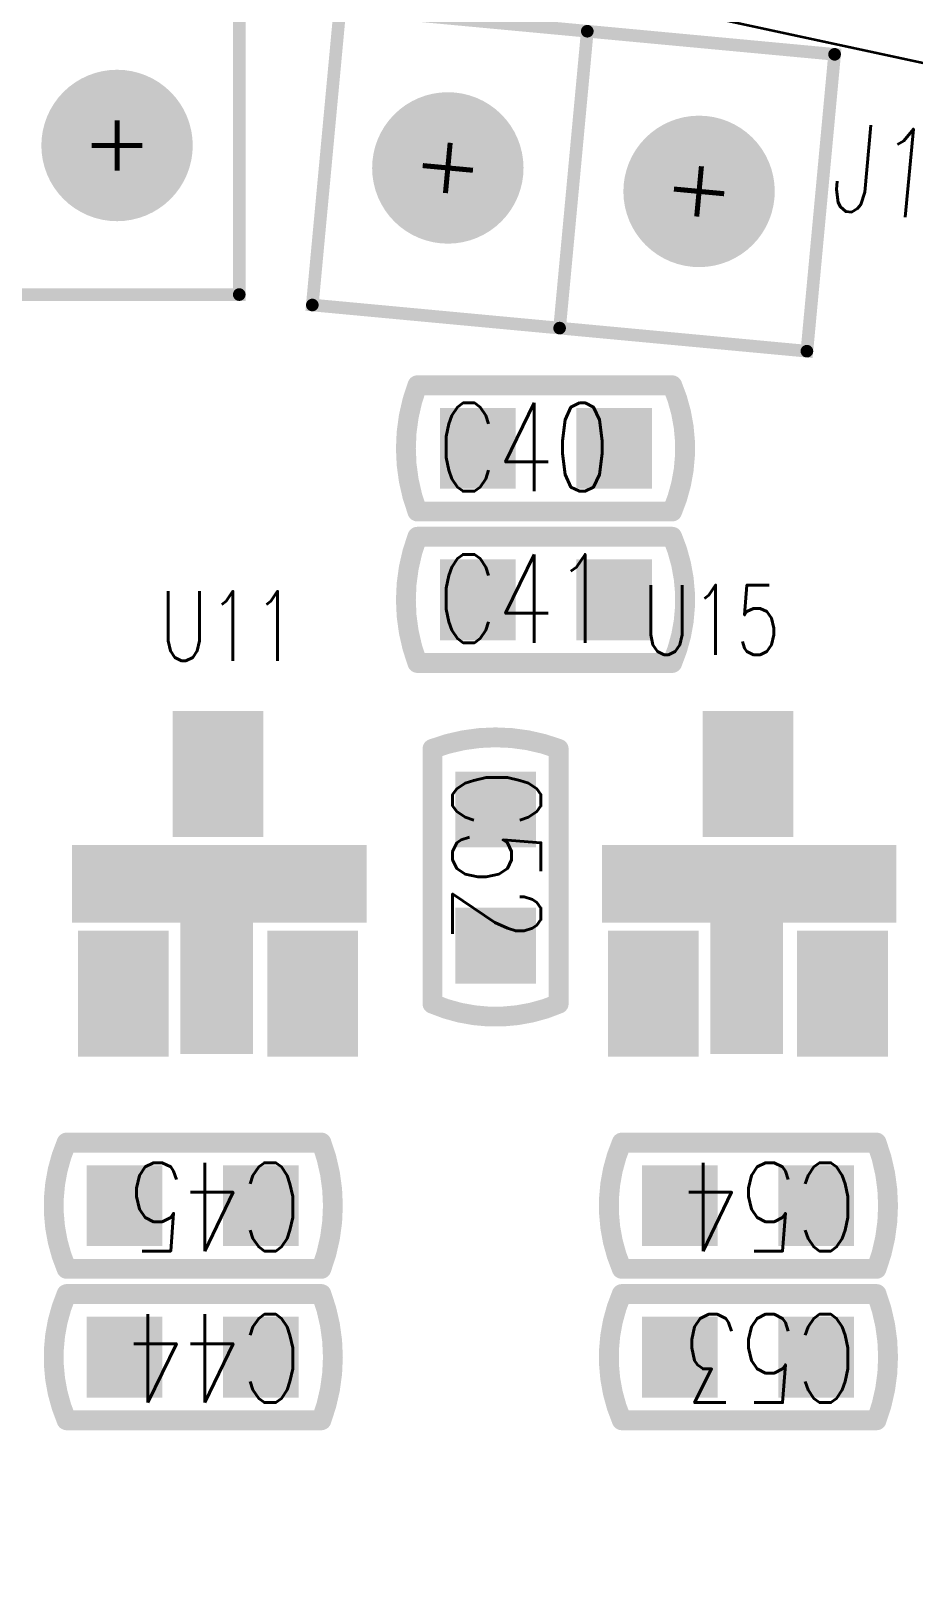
# Model space of a CAD drawing. Extents: x -79 to 36, y -58 to 47.
# Drawn here: x -0.1 to 8.78, y 18.99 to 34.68 of the extents above; entities that cross this region are included whole.
import ezdxf

# ---------------------------------------------------------------- set-up
doc = ezdxf.new("R2010")
doc.units = 0
doc.header["$MEASUREMENT"] = 0
doc.layers.get('0').update_dxf_attribs({"linetype": 'CONTINUOUS'})
for name, color, linetype in [('BOARD_OUTLINE_00', 254, 'CONTINUOUS'), ('DRIL_NPLTE_THRU_01', 5, 'CONTINUOUS'), ('DRIL_PLTE_THRU_01', 5, 'CONTINUOUS'), ('DRIL_SYMBOL', 254, 'CONTINUOUS'), ('PADS_INNER', 186, 'CONTINUOUS'), ('PADS_TOP', 186, 'CONTINUOUS'), ('PART_NAME_01', 254, 'CONTINUOUS'), ('PART_NAME_26', 2, 'CONTINUOUS'), ('PART_TOP_2DLINE_00', 254, 'CONTINUOUS'), ('PART_TOP_2DLINE_01', 254, 'CONTINUOUS'), ('PART_TOP_2DLINE_20', 6, 'CONTINUOUS'), ('PART_TOP_2DLINE_26', 2, 'CONTINUOUS'), ('PART_TOP_TEXT_20', 6, 'CONTINUOUS')]:
    doc.layers.add(name, color=color, linetype=linetype)
doc.styles.add('W0$0254', font='simplex', dxfattribs={"width": 0.75})
doc.styles.add('W0$1', font='simplex', dxfattribs={"width": 0.75})
doc.styles.add('W0$127', font='simplex', dxfattribs={"width": 0.75})

# ---------------------------------------------------------------- blocks, each defined once
blk = doc.blocks.new('BOARD_354')
at = {"layer": 'BOARD_OUTLINE_00', "const_width": 0.0254}
blk.add_lwpolyline([(0, 0, -0.345792), (0.091, -1.356), (-7.655, -12.712, -0.342864), (-8.94, -13.126), (-17.417, -10.04, 0.397948), (3.974, -53.9), (7.976, -41.585, -0.500217), (9.642, -41.016), (22.929, -50.08, -0.202089), (23.393, -50.797), (24.189, -55.314, 0.397948), (51.476, -14.856), (46.682, -15.877, -0.204816), (45.833, -15.71), (32.713, -6.76, -0.496948), (32.626, -5.009), (42.594, 3.355, 0.397948), (-6.086, 6.759)], format="xyb", close=True, dxfattribs=at)
blk = doc.blocks.new('SMOOTH_0$0254')
at = {"const_width": 0.0127}
blk.add_lwpolyline([(-0.00635, 0, 1), (0.00635, 0, 1)], format="xyb", close=True, dxfattribs=at)
blk = doc.blocks.new('SMOOTH_0$1524')
at = {"const_width": 0.0762}
blk.add_lwpolyline([(-0.0381, 0, 1), (0.0381, 0, 1)], format="xyb", close=True, dxfattribs=at)
blk = doc.blocks.new('PART_BODY_TOP_3')
at = {"layer": 'PART_TOP_2DLINE_20'}
for points, const_width in [([(-3.43, 3.186), (-3.77, 3.886), (-4, 3.776), (-3.75, 3.176)], 0.152), ([(3.45, 3.186), (3.76, 3.866), (4, 3.786), (3.75, 3.186)], 0.152), ([(0, 3.136), (0, -2.934)], 0.0254), ([(5.29, 1.136), (-5.29, 1.136)], 0.0254)]:
    blk.add_lwpolyline(points, dxfattribs=dict(at, const_width=const_width))
at = {"layer": 'PART_TOP_2DLINE_20', "const_width": 0.0254}
blk.add_lwpolyline([(2.8, 3.386, 0.414214), (3, 3.186), (3.8, 3.186), (3.8, -2.014), (-3.8, -2.014), (-3.8, 3.186), (-3, 3.186, 0.414214), (-2.8, 3.386), (-2.8, 3.576, -0.29479), (-2.6, 3.886), (2.6, 3.886, -0.293842), (2.8, 3.576)], format="xyb", close=True, dxfattribs=at)
at = {"layer": 'PART_TOP_2DLINE_26', "const_width": 0.152}
for points in [[(-2.86, -2.234), (-4, -2.234), (-4, -0.134)], [(2.91, -2.244), (4.05, -2.244), (4.05, -0.134)]]:
    blk.add_lwpolyline(points, dxfattribs=at)
at = {"layer": 'PART_TOP_2DLINE_20'}
for name, p in [('SMOOTH_0$1524', (-3.77, 3.886)), ('SMOOTH_0$1524', (3.76, 3.866)), ('SMOOTH_0$1524', (-4, 3.776)), ('SMOOTH_0$1524', (4, 3.786)), ('SMOOTH_0$0254', (2.8, 3.386)), ('SMOOTH_0$1524', (-3.75, 3.176)), ('SMOOTH_0$1524', (-3.43, 3.186)), ('SMOOTH_0$0254', (0, 3.136)), ('SMOOTH_0$0254', (3, 3.186)), ('SMOOTH_0$1524', (3.45, 3.186)), ('SMOOTH_0$1524', (3.75, 3.186)), ('SMOOTH_0$0254', (-5.29, 1.136)), ('SMOOTH_0$0254', (5.29, 1.136)), ('SMOOTH_0$0254', (0, -2.934))]:
    blk.add_blockref(name, p, dxfattribs=at)
at = {"layer": 'PART_TOP_2DLINE_26'}
for p in [(-4, -0.134), (4.05, -0.134), (-4, -2.234), (-2.86, -2.234), (2.91, -2.244), (4.05, -2.244)]:
    blk.add_blockref('SMOOTH_0$1524', p, dxfattribs=at)
at = {"layer": 'PART_TOP_TEXT_20', "style": 'W0$0254', "width": 0.75}
for s, height, p in [('S4', 0.1778, (-4.175, 1.339)), ('S3', 0.1778, (4.175, 1.339)), ('5', 0.178, (-1.3, -1.437)), ('4', 0.178, (-0.65, -1.437)), ('3', 0.178, (0, -1.437)), ('2', 0.178, (0.65, -1.437)), ('1', 0.178, (1.3, -1.437)), ('S2', 0.1778, (-2.225, -1.661)), ('S1', 0.1778, (2.225, -1.661))]:
    blk.add_text(s, height=height, rotation=180, dxfattribs=at).set_placement(p)
blk = doc.blocks.new('DRIL_HOLE_0')
blk.add_lwpolyline([(0, 0, 1), (0, 0, 1)], format="xyb", close=True)
blk = doc.blocks.new('PAD_3')
blk.add_lwpolyline([(0, 0, 1), (0, 0, 1)], format="xyb", close=True)
blk = doc.blocks.new('PAD_4')
at = {"const_width": 1.8034}
blk.add_lwpolyline([(-0.9525, 0), (0.9525, 0)], dxfattribs=at)
blk = doc.blocks.new('STK_TOP_15')
at = {"layer": 'DRIL_PLTE_THRU_01'}
blk.add_blockref('DRIL_HOLE_0', (0, 0), dxfattribs=at)
at = {"layer": 'PADS_INNER'}
blk.add_blockref('PAD_3', (0, 0), dxfattribs=at)
at = {"layer": 'PADS_TOP', "rotation": 90}
blk.add_blockref('PAD_4', (0, 0), dxfattribs=at)
blk = doc.blocks.new('DRIL_SYMBOL_0$762')
at = {"layer": 'DRIL_SYMBOL', "const_width": 0.0508}
for points in [[(0, -0.254), (0, 0.254)], [(-0.254, 0), (0.254, 0)]]:
    blk.add_lwpolyline(points, dxfattribs=at)
blk = doc.blocks.new('DRIL_HOLE_0$762')
at = {"const_width": 0.381}
blk.add_lwpolyline([(-0.1905, 0, 1), (0.1905, 0, 1)], format="xyb", close=True, dxfattribs=at)
blk.add_blockref('DRIL_SYMBOL_0$762', (0, 0))
blk = doc.blocks.new('PAD_5')
at = {"const_width": 0.5334}
blk.add_lwpolyline([(-0.1651, -0.2667), (0.1651, -0.2667, 1), (0.1651, 0.2667), (-0.1651, 0.2667, 1)], format="xyb", close=True, dxfattribs=at)
blk = doc.blocks.new('STK_TOP_16')
at = {"layer": 'DRIL_PLTE_THRU_01'}
blk.add_blockref('DRIL_HOLE_0$762', (0, 0), dxfattribs=at)
at = {"layer": 'PADS_INNER', "rotation": 90}
blk.add_blockref('PAD_5', (0, 0), dxfattribs=at)
at = {"layer": 'PADS_TOP', "rotation": 90}
blk.add_blockref('PAD_5', (0, 0), dxfattribs=at)
blk = doc.blocks.new('DRIL_SYMBOL_0$8382')
at = {"layer": 'DRIL_SYMBOL', "const_width": 0.0508}
for points in [[(0, -0.254), (0, 0.254)], [(-0.254, 0), (0.254, 0)]]:
    blk.add_lwpolyline(points, dxfattribs=at)
blk = doc.blocks.new('DRIL_HOLE_0$8382')
at = {"const_width": 0.4191}
blk.add_lwpolyline([(-0.20955, 0, 1), (0.20955, 0, 1)], format="xyb", close=True, dxfattribs=at)
blk.add_blockref('DRIL_SYMBOL_0$8382', (0, 0))
blk = doc.blocks.new('PAD_6')
at = {"const_width": 0.5461}
blk.add_lwpolyline([(-0.4064, -0.27305), (0.4064, -0.27305, 1), (0.4064, 0.27305), (-0.4064, 0.27305, 1)], format="xyb", close=True, dxfattribs=at)
blk = doc.blocks.new('STK_TOP_17')
at = {"layer": 'DRIL_PLTE_THRU_01'}
blk.add_blockref('DRIL_HOLE_0$8382', (0, 0), dxfattribs=at)
at = {"layer": 'PADS_INNER', "rotation": 90}
blk.add_blockref('PAD_6', (0, 0), dxfattribs=at)
at = {"layer": 'PADS_TOP', "rotation": 90}
blk.add_blockref('PAD_6', (0, 0), dxfattribs=at)
blk = doc.blocks.new('PAD_8')
at = {"const_width": 0.4064}
blk.add_lwpolyline([(-0.6731, 0), (0.6731, 0)], dxfattribs=at)
blk = doc.blocks.new('STK_TOP_14')
at = {"layer": 'DRIL_PLTE_THRU_01'}
blk.add_blockref('DRIL_HOLE_0', (0, 0), dxfattribs=at)
at = {"layer": 'PADS_INNER'}
blk.add_blockref('PAD_3', (0, 0), dxfattribs=at)
at = {"layer": 'PADS_TOP', "rotation": 90}
blk.add_blockref('PAD_8', (0, 0), dxfattribs=at)
blk = doc.blocks.new('SYM_TOP_3')
for name, p in [('PART_BODY_TOP_3', (0, 0)), ('STK_TOP_15', (-1.15, 1.136)), ('STK_TOP_15', (1.15, 1.136)), ('STK_TOP_17', (-4.175, 1.136)), ('STK_TOP_17', (4.175, 1.136)), ('STK_TOP_14', (-1.3, -1.539)), ('STK_TOP_14', (-0.65, -1.539)), ('STK_TOP_14', (0, -1.539)), ('STK_TOP_14', (0.65, -1.539)), ('STK_TOP_14', (1.3, -1.539)), ('STK_TOP_16', (-2.225, -1.864)), ('STK_TOP_16', (2.225, -1.864))]:
    blk.add_blockref(name, p)
blk = doc.blocks.new('PART_TOP_1')
blk.add_blockref('SYM_TOP_3', (0, 0))
at = {"layer": 'PART_NAME_26', "style": 'W0$127', "width": 0.75}
blk.add_text('J11', height=0.889, dxfattribs=at).set_placement((-1.8, 2))
blk = doc.blocks.new('SMOOTH_0$127')
at = {"const_width": 0.0635}
blk.add_lwpolyline([(-0.03175, 0, 1), (0.03175, 0, 1)], format="xyb", close=True, dxfattribs=at)
blk = doc.blocks.new('PART_BODY_TOP_20')
at = {"layer": 'PART_TOP_2DLINE_01', "const_width": 0.127}
blk.add_lwpolyline([(-2.5, 1.5), (2.5, 1.5), (2.5, -1.5), (-2.5, -1.5)], close=True, dxfattribs=at)
blk.add_lwpolyline([(0, 1.5), (0, -1.5)], dxfattribs=at)
at = {"layer": 'PART_TOP_2DLINE_01'}
for p in [(-2.5, 1.5), (0, 1.5), (2.5, 1.5), (-2.5, -1.5), (0, -1.5), (2.5, -1.5)]:
    blk.add_blockref('SMOOTH_0$127', p, dxfattribs=at)
blk = doc.blocks.new('DRIL_SYMBOL_0$889')
at = {"layer": 'DRIL_SYMBOL', "const_width": 0.0508}
for points in [[(0, -0.254), (0, 0.254)], [(-0.254, 0), (0.254, 0)]]:
    blk.add_lwpolyline(points, dxfattribs=at)
blk = doc.blocks.new('DRIL_HOLE_0$889')
at = {"const_width": 0.4445}
blk.add_lwpolyline([(-0.22225, 0, 1), (0.22225, 0, 1)], format="xyb", close=True, dxfattribs=at)
blk.add_blockref('DRIL_SYMBOL_0$889', (0, 0))
blk = doc.blocks.new('PAD_2')
at = {"const_width": 0.762}
blk.add_lwpolyline([(0, -0.381, 1), (0, 0.381, 1)], format="xyb", close=True, dxfattribs=at)
blk = doc.blocks.new('STK_TOP_13')
at = {"layer": 'DRIL_PLTE_THRU_01'}
blk.add_blockref('DRIL_HOLE_0$889', (0, 0), dxfattribs=at)
at = {"layer": 'PADS_INNER'}
blk.add_blockref('PAD_2', (0, 0), dxfattribs=at)
at = {"layer": 'PADS_TOP'}
blk.add_blockref('PAD_2', (0, 0), dxfattribs=at)
blk = doc.blocks.new('SYM_TOP_20')
for name, p in [('PART_BODY_TOP_20', (0, 0)), ('STK_TOP_13', (-1.27, 0)), ('STK_TOP_13', (1.27, 0))]:
    blk.add_blockref(name, p)
blk = doc.blocks.new('PART_TOP_35')
blk.add_blockref('SYM_TOP_20', (0, 0))
at = {"layer": 'PART_NAME_01', "style": 'W0$127', "width": 0.75}
blk.add_text('J12', height=0.889, dxfattribs=at).set_placement((2.587524, -0.06452))
blk = doc.blocks.new('SMOOTH_0$40005')
at = {"const_width": 0.200025}
blk.add_lwpolyline([(-0.100012, 0, 1), (0.100012, 0, 1)], format="xyb", close=True, dxfattribs=at)
blk = doc.blocks.new('PART_BODY_TOP_32')
at = {"layer": 'PART_TOP_2DLINE_01', "const_width": 0.4001}
for points in [[(-1.27, 0.127), (1.2954, 0.127), (1.2954, -0.254), (-1.27, -0.254)], [(-0.1778, 0.0254), (0.1524, 0.0254), (0.1524, -1.5748), (-0.1778, -1.5748)]]:
    blk.add_lwpolyline(points, close=True, dxfattribs=at)
at = {"layer": 'PART_TOP_2DLINE_01'}
for p in [(-1.27, 0.127), (1.2954, 0.127), (-0.1778, 0.0254), (0.1524, 0.0254), (-1.27, -0.254), (1.2954, -0.254), (-0.1778, -1.5748), (0.1524, -1.5748)]:
    blk.add_blockref('SMOOTH_0$40005', p, dxfattribs=at)
blk = doc.blocks.new('PAD_26')
at = {"const_width": 0.914}
blk.add_lwpolyline([(-0.635, 0), (0.635, 0)], dxfattribs=at)
blk = doc.blocks.new('STK_TOP_23')
at = {"layer": 'DRIL_PLTE_THRU_01'}
blk.add_blockref('DRIL_HOLE_0', (0, 0), dxfattribs=at)
at = {"layer": 'PADS_INNER'}
blk.add_blockref('PAD_3', (0, 0), dxfattribs=at)
at = {"layer": 'PADS_TOP', "rotation": 90}
blk.add_blockref('PAD_26', (0, 0), dxfattribs=at)
blk = doc.blocks.new('SYM_TOP_32')
for name, p in [('STK_TOP_23', (0, 1.0414)), ('PART_BODY_TOP_32', (0, 0)), ('STK_TOP_23', (-0.9525, -1.1684)), ('STK_TOP_23', (0.9525, -1.1684))]:
    blk.add_blockref(name, p)
blk = doc.blocks.new('PART_TOP_63')
blk.add_blockref('SYM_TOP_32', (0, 0))
at = {"layer": 'PART_NAME_01', "style": 'W0$1', "width": 0.75}
blk.add_text('U11', height=0.7, dxfattribs=at).set_placement((-0.592, 2.181))
blk = doc.blocks.new('PART_TOP_65')
blk.add_blockref('SYM_TOP_32', (0, 0))
at = {"layer": 'PART_NAME_01', "style": 'W0$1', "width": 0.75}
blk.add_text('U15', height=0.7, dxfattribs=at).set_placement((-1.068, 2.242))
blk = doc.blocks.new('STK_BOT_41')
at = {"layer": 'DRIL_PLTE_THRU_01'}
blk.add_blockref('DRIL_HOLE_0', (0, 0), dxfattribs=at)
at = {"layer": 'PADS_INNER'}
blk.add_blockref('PAD_3', (0, 0), dxfattribs=at)
at = {"layer": 'PADS_TOP'}
blk.add_blockref('PAD_3', (0, 0), dxfattribs=at)
blk = doc.blocks.new('STK_BOT_42')
at = {"layer": 'DRIL_PLTE_THRU_01'}
blk.add_blockref('DRIL_HOLE_0', (0, 0), dxfattribs=at)
at = {"layer": 'PADS_INNER'}
blk.add_blockref('PAD_3', (0, 0), dxfattribs=at)
at = {"layer": 'PADS_TOP'}
blk.add_blockref('PAD_3', (0, 0), dxfattribs=at)
blk = doc.blocks.new('SYM_BOT_33')
for name, p in [('STK_BOT_41', (0, 0)), ('STK_BOT_42', (5.594, -0.045)), ('STK_BOT_41', (0, -1.375)), ('STK_BOT_42', (5.594, -1.315)), ('STK_BOT_42', (0.006, -2.585)), ('STK_BOT_42', (5.594, -2.585)), ('STK_BOT_42', (0.006, -3.855)), ('STK_BOT_42', (5.594, -3.855))]:
    blk.add_blockref(name, p)
blk = doc.blocks.new('PART_BOT_67')
blk.add_blockref('SYM_BOT_33', (0, 0))
blk = doc.blocks.new('PART_TOP_71')
blk.add_blockref('SYM_TOP_20', (0, 0))
at = {"layer": 'PART_NAME_01', "style": 'W0$127', "width": 0.75}
blk.add_text('J14', height=0.889, dxfattribs=at).set_placement((-2.5, 1.5))
blk = doc.blocks.new('SMOOTH_0$199898')
at = {"const_width": 0.099949}
blk.add_lwpolyline([(-0.049974, 0, 1), (0.049974, 0, 1)], format="xyb", close=True, dxfattribs=at)
blk = doc.blocks.new('PART_BODY_TOP_14')
at = {"layer": 'PART_TOP_2DLINE_00', "const_width": 0.2}
blk.add_lwpolyline([(-0.635, -1.295, 0.182182), (0.635, -1.295), (0.635, 1.27, 0.204816), (-0.635, 1.27)], format="xyb", close=True, dxfattribs=at)
at = {"layer": 'PART_TOP_2DLINE_00'}
for p in [(-0.635, 1.27), (0.635, 1.27), (-0.635, -1.295), (0.635, -1.295)]:
    blk.add_blockref('SMOOTH_0$199898', p, dxfattribs=at)
blk = doc.blocks.new('PAD_18')
at = {"const_width": 0.762}
blk.add_lwpolyline([(-0.4064, 0), (0.4064, 0)], dxfattribs=at)
blk = doc.blocks.new('STK_TOP_3')
at = {"layer": 'DRIL_NPLTE_THRU_01'}
blk.add_blockref('DRIL_HOLE_0', (0, 0), dxfattribs=at)
at = {"layer": 'PADS_INNER'}
blk.add_blockref('PAD_3', (0, 0), dxfattribs=at)
at = {"layer": 'PADS_TOP'}
blk.add_blockref('PAD_18', (0, 0), dxfattribs=at)
blk = doc.blocks.new('SYM_TOP_14')
for name, p in [('PART_BODY_TOP_14', (0, 0)), ('STK_TOP_3', (0, 0.6858)), ('STK_TOP_3', (0, -0.6858))]:
    blk.add_blockref(name, p)
blk = doc.blocks.new('PART_TOP_86')
blk.add_blockref('SYM_TOP_14', (0, 0))
at = {"layer": 'PART_NAME_01', "style": 'W0$127', "width": 0.75}
blk.add_text('C40', height=0.889, rotation=90, dxfattribs=at).set_placement((0.4318, -1.0922))
blk = doc.blocks.new('PART_TOP_87')
blk.add_blockref('SYM_TOP_14', (0, 0))
at = {"layer": 'PART_NAME_01', "style": 'W0$127', "width": 0.75}
blk.add_text('C41', height=0.889, rotation=90, dxfattribs=at).set_placement((0.4318, -1.0922))
blk = doc.blocks.new('PART_TOP_90')
blk.add_blockref('SYM_TOP_14', (0, 0))
at = {"layer": 'PART_NAME_01', "style": 'W0$127', "width": 0.75}
blk.add_text('C44', height=0.889, rotation=90, dxfattribs=at).set_placement((0.4318, -1.0922))
blk = doc.blocks.new('PART_TOP_91')
blk.add_blockref('SYM_TOP_14', (0, 0))
at = {"layer": 'PART_NAME_01', "style": 'W0$127', "width": 0.75}
blk.add_text('C45', height=0.889, rotation=90, dxfattribs=at).set_placement((0.4318, -1.0922))
blk = doc.blocks.new('PART_TOP_97')
blk.add_blockref('SYM_TOP_14', (0, 0))
at = {"layer": 'PART_NAME_01', "style": 'W0$127', "width": 0.75}
blk.add_text('C52', height=0.889, rotation=90, dxfattribs=at).set_placement((0.4318, -1.0922))
blk = doc.blocks.new('PART_TOP_98')
blk.add_blockref('SYM_TOP_14', (0, 0))
at = {"layer": 'PART_NAME_01', "style": 'W0$127', "width": 0.75}
blk.add_text('C53', height=0.889, rotation=90, dxfattribs=at).set_placement((0.4318, -1.0922))
blk = doc.blocks.new('PART_TOP_99')
blk.add_blockref('SYM_TOP_14', (0, 0))
at = {"layer": 'PART_NAME_01', "style": 'W0$127', "width": 0.75}
blk.add_text('C54', height=0.889, rotation=90, dxfattribs=at).set_placement((0.4318, -1.0922))

msp = doc.modelspace()

# ---------------------------------------------------------------- block references
for name, p in [('PART_TOP_71', (-0.508, 33.528)), ('BOARD_354', (-16.455, 20.666)), ('PART_TOP_63', (1.778, 26.162)), ('PART_TOP_65', (7.112, 26.162))]:
    msp.add_blockref(name, p)
for name, p, rotation in [('PART_TOP_35', (5.356, 33.184), 354.667), ('PART_TOP_1', (13.97, 28.702), 333.435), ('PART_TOP_86', (5.08, 30.48), 270), ('PART_TOP_87', (5.08, 28.956), 270), ('PART_TOP_97', (4.572, 26.162), 180), ('PART_TOP_91', (1.524, 22.86), 90), ('PART_TOP_99', (7.112, 22.86), 90), ('PART_TOP_90', (1.524, 21.336), 90), ('PART_TOP_98', (7.112, 21.336), 90)]:
    msp.add_blockref(name, p, dxfattribs=dict(rotation=rotation))
at = {"xscale": -1}
msp.add_blockref('PART_BOT_67', (7.036, 25.019), dxfattribs=at)

doc.saveas('drawing.dxf')
